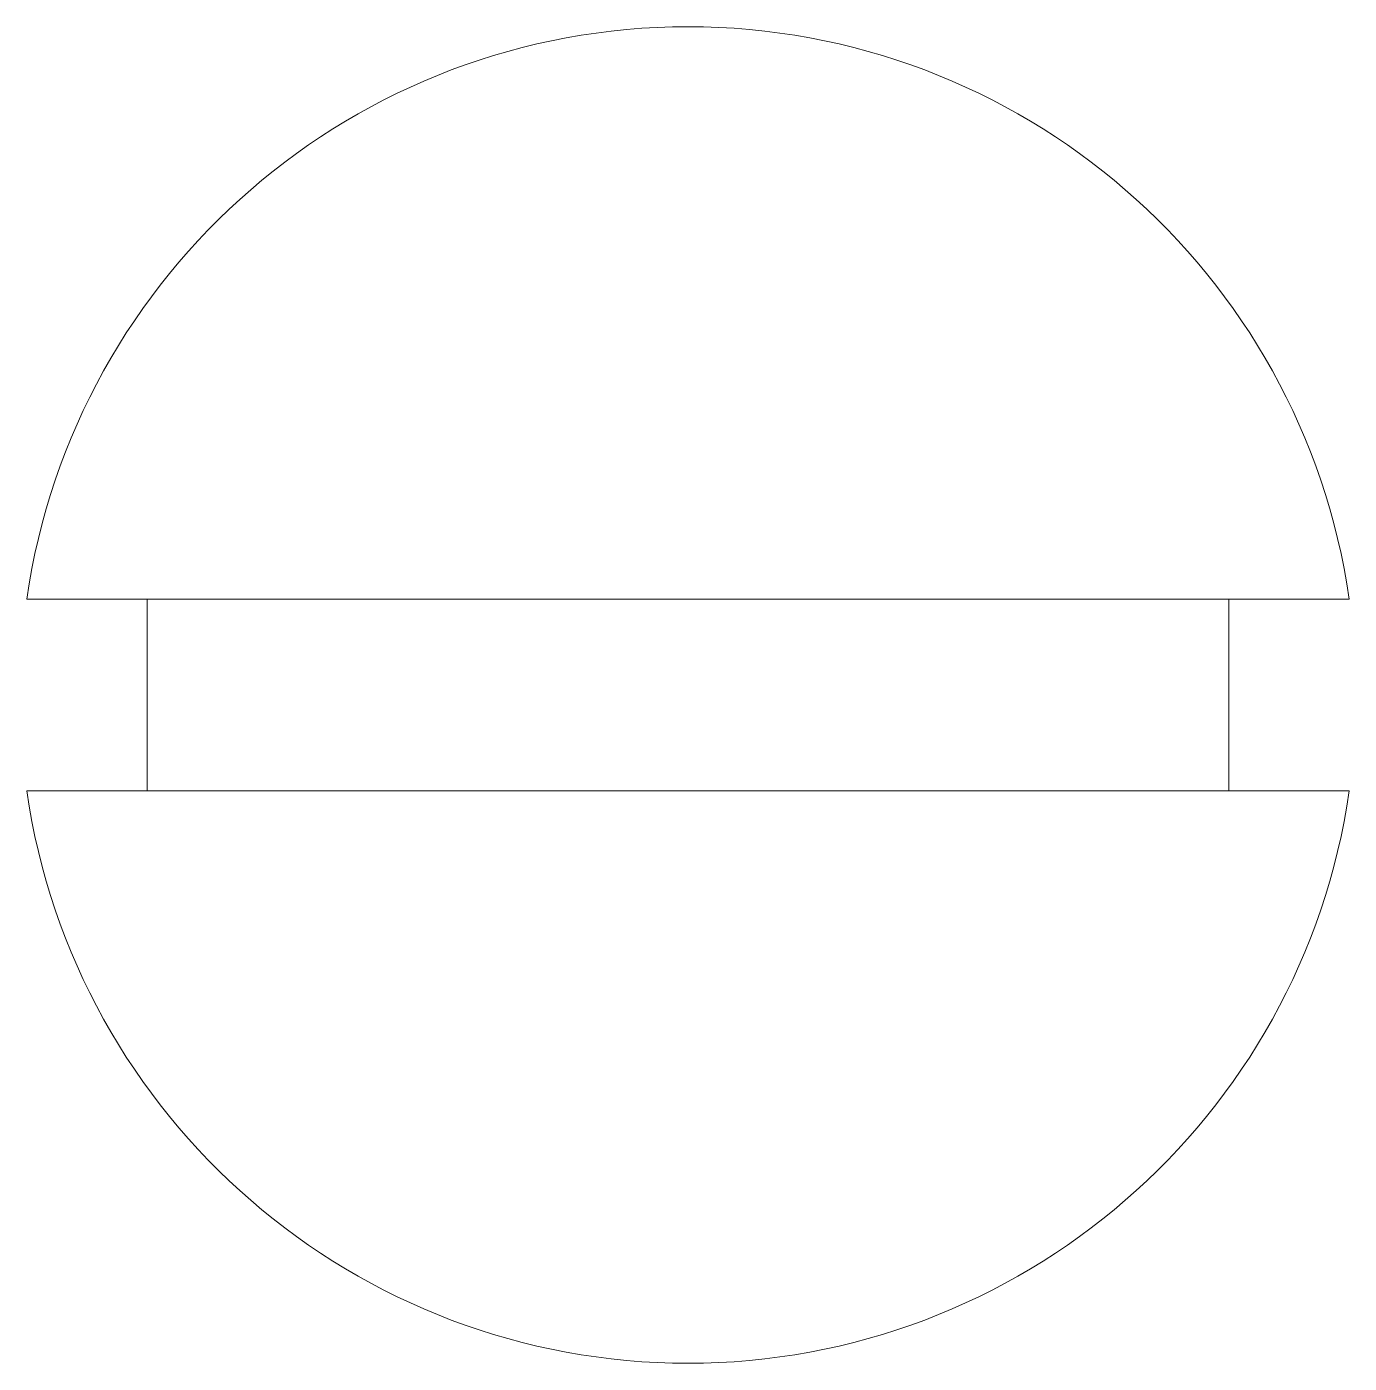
# Model space of a CAD drawing. Extents: x -3.79 to 3.79, y -3.83 to 3.83.
import ezdxf

# ---------------------------------------------------------------- set-up
doc = ezdxf.new("R2010")
doc.units = 0
doc.layers.add('NULL', color=178, linetype='Continuous', lineweight=5, true_color=0x000000)

msp = doc.modelspace()

# ---------------------------------------------------------------- linework, layer by layer
at = {"layer": 'NULL'}
for p, q in [((-3.790119, 0.55), (-3.1, 0.55)), ((-3.1, 0.55), (-3.1, -0.55)), ((3.1, 0.55), (-3.1, 0.55)), ((3.1, -0.55), (3.1, 0.55)), ((3.1, 0.55), (3.790119, 0.55)), ((-3.1, -0.55), (-3.790119, -0.55)), ((-3.1, -0.55), (3.1, -0.55)), ((3.790119, -0.55), (3.1, -0.55))]:
    msp.add_line(p, q, dxfattribs=at)
for start, end in [(8.256795, 171.743205), (188.256795, 351.743205)]:
    msp.add_arc((0, 0), 3.829817, start, end, dxfattribs=at)

doc.saveas('drawing.dxf')
